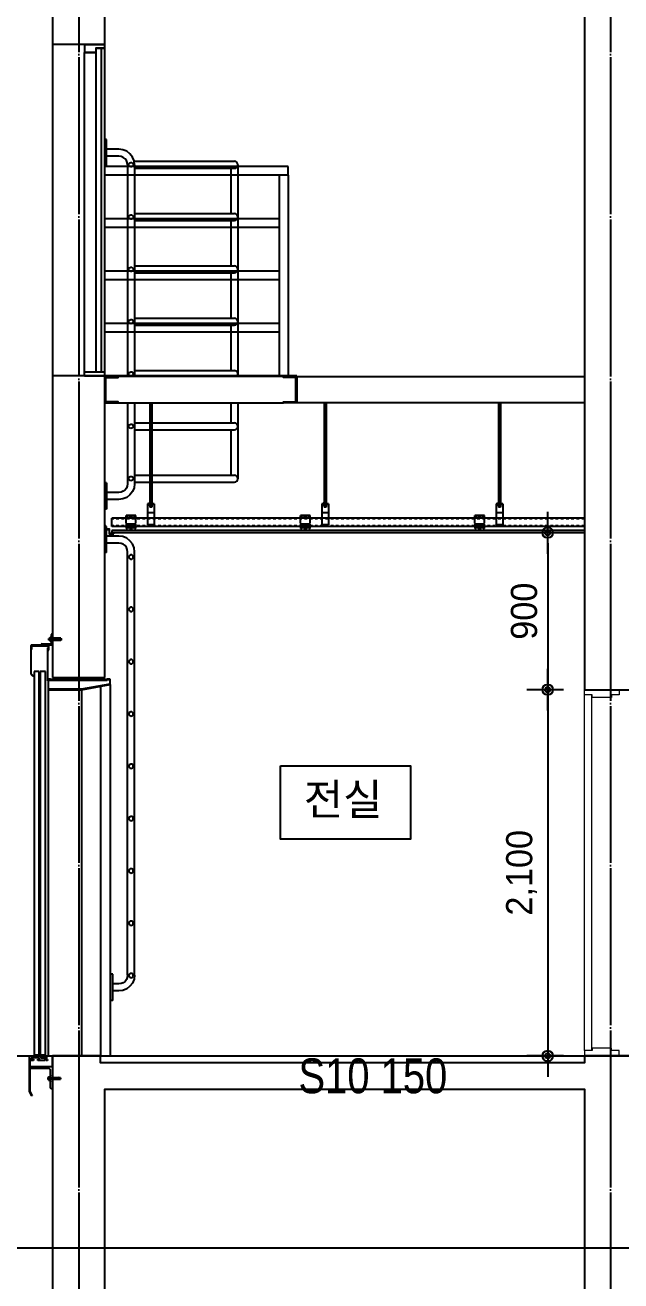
# Model space of a CAD drawing. Header units: millimetres. Extents: x 11948722 to 13111668, y -10771712 to -10232988.
# Drawn here: x 12185975 to 12189392, y -10567453 to -10560252 of the extents above; entities that cross this region are included whole.
import ezdxf
from ezdxf.enums import TextEntityAlignment as Align

# ---------------------------------------------------------------- set-up
doc = ezdxf.new("R2010")
doc.units = ezdxf.units.MM
doc.header["$LTSCALE"] = 150
doc.header["$MEASUREMENT"] = 0
doc.linetypes.add('CEN', pattern=[6.2, 6, -0.1, 0, -0.1])
doc.linetypes.add('HIDDEN', pattern=[2, 1, -1])
doc.layers.get('0').update_dxf_attribs({"linetype": 'CONTINUOUS'})
doc.layers.get('Defpoints').update_dxf_attribs({"color": 117, "linetype": 'CONTINUOUS'})
for name, color, linetype in [('4', 4, 'CONTINUOUS'), ('8', 8, 'CONTINUOUS'), ('A-중심선', 10, 'CEN'), ('CON', 2, 'CONTINUOUS'), ('CON-C', 2, 'CONTINUOUS'), ('ELE-3', 7, 'CONTINUOUS'), ('ELE-8', 8, 'CONTINUOUS'), ('ELE03', 4, 'CONTINUOUS'), ('ELE08', 8, 'CONTINUOUS'), ('ETC', 8, 'CONTINUOUS'), ('FIN', 5, 'CONTINUOUS'), ('revcloud', 1, 'CONTINUOUS'), ('WIN', 4, 'CONTINUOUS'), ('Xref-계단단면도$0$3 dim0', 7, 'CONTINUOUS'), ('Xref-계단단면도$0$TEX', 3, 'CONTINUOUS'), ('Xref-계단단면도$0$TEX-SYM', 3, 'CONTINUOUS')]:
    doc.layers.add(name, color=color, linetype=linetype)
doc.layers.add('Xref-계단단면도$0$A-DOR', color=4, linetype='CONTINUOUS', lineweight=0)
doc.styles.add('A.NARROW', font='ARIALN.TTF')
doc.styles.add('Xref-계단단면도$0$나눔고딕 Se', font='')
doc.styles.add('Xref-계단단면도$0$돋움', font='')
doc.styles.get('Xref-계단단면도$0$나눔고딕 Se').set_extended_font_data('Dotum')
doc.styles.get('Xref-계단단면도$0$돋움').set_extended_font_data('Dotum')
doc.dimstyles.new('Xref-계단단면도$0$A1-100', dxfattribs={"dimtxt": 3, "dimasz": 1, "dimexe": 2, "dimexo": 2, "dimgap": 1, "dimtad": 1, "dimdec": 0, "dimzin": 12, "dimdsep": 46, "dimlunit": 6, "dimtxsty": 'Xref-계단단면도$0$나눔고딕 Se', "dimblk1": 'Xref-계단단면도$0$DIMDOT', "dimblk2": 'Xref-계단단면도$0$DIMDOT', "dimsah": 1, "dimcen": -1, "dimdle": 2, "dimclrd": 256, "dimclre": 256, "dimclrt": 3, "dimadec": 0, "dimazin": 0, "dimtfac": 1, "dimtdec": 0, "dimtix": 1, "dimtmove": 2, "dimatfit": 3, "dimldrblk": 'Xref-계단단면도$0$DIMDOT', "dimfxl": 1, "dimtvp": 1, "dimtolj": 1, "dimtzin": 12, "dimlwd": -1, "dimlwe": -1, "dimarcsym": 0})

# ---------------------------------------------------------------- blocks, each defined once
blk = doc.blocks.new('ELEV-DOOR')
at = {"layer": 'ELE-3'}
for p, q in [((-6, 2420.5), (-6, 2467)), ((-2, 2471), (0, 2471)), ((0, 2471), (0, 2406)), ((-123.5, 2402.5), (-125, 2402.5)), ((-125, 2402.5), (-125, 2239.5)), ((-123.5, 2240.5), (-123.5, 2402.5)), ((-22, 2406), (-122.5, 2406)), ((-122.5, 2406), (-122.5, 2379.5)), ((-122.5, 2379.5), (-118.5, 2379.5)), ((-118.5, 2379.5), (-118.5, 2402)), ((-118.5, 2402), (-26, 2402)), ((-65, 2406), (-65, 2408)), ((0, 2406), (-65, 2406)), ((-61, 2412), (-14.5, 2412)), ((-27, 2390.5), (-29, 2390.5)), ((-29, 2390.5), (-29, 2200)), ((-27, 2200), (-27, 2390.5)), ((-26, 2402), (-26, 2376.5)), ((-26, 2376.5), (-22, 2376.5)), ((-22, 2376.5), (-22, 2406)), ((-125, 2239.5), (-113.5, 2227.5)), ((-112, 2229), (-123.5, 2240.5)), ((-77, 2254), (-106.5, 2254)), ((-106.5, 2254), (-106.5, 56)), ((-77, 56), (-77, 2254)), ((-42, 2254), (-71.5, 2254)), ((-71.5, 2254), (-71.5, 56)), ((-42, 56), (-42, 2254)), ((-113.5, 2227.5), (-112, 2229)), ((-29, 2200), (-27, 2200)), ((-11.5, 2210), (-26, 2210)), ((-26, 2210), (-26, 2150)), ((-23.5, 2152.5), (-23.5, 2207.5)), ((-23.5, 2207.5), (-11.5, 2207.5)), ((312, 2207.5), (-19, 2207.5)), ((-19, 2207.5), (-19, 2205)), ((-19, 2205), (312, 2205)), ((-11.5, 2207.5), (-11.5, 2210)), ((327.5, 2182.1), (165.8, 2152.5)), ((166, 2150), (330, 2180)), ((330, 2210), (312, 2210)), ((312, 2210), (312, 2207.5)), ((312, 2207.5), (327.5, 2207.5)), ((312, 2205), (312, 2207.5)), ((327.5, 2207.5), (327.5, 2182.1)), ((330, 2180), (330, 2210)), ((-26, 2150), (-26, 50)), ((-26, 2150), (166, 2150)), ((165.8, 2152.5), (-23.5, 2152.5)), ((-133, 47), (-130, 50)), ((-133, -154), (-133, 47)), ((-133, 38), (-130, 38)), ((-130, 50), (-122.8, 50)), ((-130, 38), (-130, -153.3)), ((-109.9, 22.9), (-130, 22.9)), ((-122.8, 50), (-122.8, 45.7)), ((-122.8, 45.7), (-116.9, 45.7)), ((-74.8, 39), (-120, 39)), ((-120, 39), (-120, 31.1)), ((-120, 31.1), (-109.9, 31.1)), ((-116.9, 45.7), (-116.9, 50)), ((-116.9, 50), (-111, 50)), ((-111, 50), (-111, 45.7)), ((-111, 45.7), (-105.1, 45.7)), ((-109.9, 31.1), (-109.9, 22.9)), ((-106.5, 56), (-77, 56)), ((-105.1, 45.7), (-105.1, 50)), ((-105.1, 50), (-99.2, 50)), ((-99.2, 50), (-99.2, 45.7)), ((-99.2, 45.7), (-93.3, 45.7)), ((-93.3, 45.7), (-93.3, 50)), ((-93.3, 50), (-87.4, 50)), ((-87.4, 50), (-87.4, 45.7)), ((-87.4, 45.7), (-81.5, 45.7)), ((-84.9, 22.9), (-84.9, 31.1)), ((-84.9, 31.1), (-74.8, 31.1)), ((-44.8, 22.9), (-84.9, 22.9)), ((-81.5, 45.7), (-81.5, 50)), ((-81.5, 50), (-67.8, 50)), ((-74.8, 31.1), (-74.8, 39)), ((-71.5, 56), (-42, 56)), ((-67.8, 50), (-67.8, 39)), ((-67.8, 39), (-49.8, 39)), ((-63.8, 56), (-63.8, 45)), ((-63.8, 45), (-53.8, 45)), ((-53.8, 45), (-53.8, 56)), ((-49.8, 39), (-49.8, 50)), ((-49.8, 50), (0, 50)), ((-39.8, 39), (-44.8, 39)), ((-44.8, 39), (-44.8, 22.9)), ((-39.8, 22.9), (-39.8, 39)), ((-29.7, 22.9), (-39.8, 22.9)), ((-29.7, 44), (-34.7, 44)), ((-34.7, 44), (-34.7, 28.9)), ((-34.7, 28.9), (-29.7, 28.9)), ((-29.7, 50), (-29.7, 44)), ((-29.7, 28.9), (-29.7, 22.9)), ((-119.3, -180), (-133, -154)), ((-130, -153.3), (-116.7, -178.6)), ((-116.7, -178.6), (-119.3, -180))]:
    blk.add_line(p, q, dxfattribs=at)
blk.add_lwpolyline([(0, -10), (0, 50)], dxfattribs=at)
blk.add_lwpolyline([(-130, -10), (0, -10), (0, -140), (-3.5, -140, -0.414214), (-12, -131.5), (-12, -34, 0.414214), (-24, -22), (-121.5, -22, -0.414214), (-130, -13.5)], format="xyb", close=True, dxfattribs=at)
for centre, radius, start, end in [((-2, 2467), 4, 90, 180), ((-61, 2408), 4, 90, 180), ((-14.5, 2420.5), 8.5, 270, 0)]:
    blk.add_arc(centre, radius, start, end, dxfattribs=at)
at = {"layer": 'ELE-8', "linetype": 'HIDDEN'}
for p, q in [((-15, 2448.5), (-16.5, 2447)), ((-7.5, 2448.5), (-15, 2448.5)), ((-7.5, 2425), (-7.5, 2452.5)), ((-6, 2452.5), (-7.5, 2452.5)), ((-7.5, 2429), (-7.5, 2448.5)), ((55, 2438.5), (-28, 2438.5)), ((-16.5, 2443), (-21.5, 2443)), ((-21.5, 2434.5), (-21.5, 2443)), ((-16.5, 2434.5), (-21.5, 2434.5)), ((-16.5, 2430.5), (-16.5, 2447)), ((-14, 2443), (-16.5, 2443)), ((-14, 2434.5), (-16.5, 2434.5)), ((-15, 2429), (-16.5, 2430.5)), ((-7.5, 2443.5), (-15.5, 2443.5)), ((-7.5, 2434), (-15.5, 2434)), ((-7.5, 2429), (-15, 2429)), ((-4, 2443), (-9, 2443)), ((-4, 2434.5), (-9, 2434.5)), ((-6, 2425), (-7.5, 2425)), ((44.5, 2446), (0, 2446)), ((2.5, 2444), (0, 2444)), ((2.5, 2433.5), (0, 2433.5)), ((44.5, 2431.5), (0, 2431.5)), ((5.5, 2443), (0.5, 2443)), ((5.5, 2434.5), (0.5, 2434.5)), ((6, 2431.5), (6, 2431.5)), ((12.5, 2444), (7.5, 2444)), ((13, 2433.5), (7.5, 2433.5)), ((15.5, 2443), (10.5, 2443)), ((15.5, 2434.5), (10.5, 2434.5)), ((22.5, 2444), (17.5, 2444)), ((23, 2433.5), (18, 2433.5)), ((25.5, 2443), (20.5, 2443)), ((25.5, 2434.5), (20.5, 2434.5)), ((31.5, 2444), (27, 2444)), ((32.5, 2433.5), (27.5, 2433.5)), ((35, 2443), (30, 2443)), ((35, 2434.5), (30, 2434.5)), ((38.5, 2444), (36.5, 2444)), ((39, 2443.5), (37, 2443)), ((39, 2434), (37, 2434.5)), ((40, 2433.5), (37.5, 2433.5)), ((42, 2443), (40, 2443)), ((42, 2434.5), (40, 2434.5)), ((42, 2440.5), (42, 2443)), ((42, 2434.5), (42, 2436.5)), ((44.5, 2445), (43, 2444.5)), ((44.5, 2432.5), (43, 2432.5)), ((44.5, 2445.5), (44.5, 2446)), ((46, 2445), (44.5, 2445)), ((44.5, 2445), (44.5, 2445)), ((46, 2432.5), (44.5, 2432.5)), ((44.5, 2432), (44.5, 2432.5)), ((44.5, 2431.5), (44.5, 2431.5)), ((49.5, 2445), (48.5, 2445)), ((49.5, 2432.5), (48.5, 2432.5)), ((49.5, 2441.5), (49.5, 2445)), ((49.5, 2432.5), (49.5, 2435.5)), ((-23.1, -69.4), (-23.1, -89.5)), ((-23.1, -69.4), (-13, -69.4)), ((-13, -94.9), (-13, -63.9)), ((-23.1, -74), (-28.1, -74)), ((-28.1, -74), (-28.1, -84.8)), ((-23.1, -84.8), (-28.1, -84.8)), ((-23.1, -73.3), (-13, -73.3)), ((-23.1, -85.6), (-13, -85.6)), ((-23.1, -89.5), (-13, -89.5)), ((-12, -74.4), (35.1, -74.4)), ((-12, -75.4), (44.1, -75.4)), ((-12, -83.5), (44.1, -83.5)), ((-12, -84.5), (35.1, -84.5)), ((44.1, -75.4), (35.1, -74.4)), ((35.1, -74.4), (35.1, -84.5)), ((44.1, -83.5), (35.1, -84.5)), ((44.1, -75.4), (44.1, -83.5))]:
    blk.add_line(p, q, dxfattribs=at)
at = {"layer": 'ELE-8'}
for p, q in [((274, 2169.8), (274, 50)), ((166, 2150), (166, 50)), ((274, 50), (0, 50))]:
    blk.add_line(p, q, dxfattribs=at)
at = {"layer": 'ELE-8', "linetype": 'HIDDEN'}
for centre, start, end in [((-11, -64.4), 119.66646, 166.36814), ((-11, -94.4), 193.63182, 240.3335)]:
    blk.add_arc(centre, 2.1, start, end, dxfattribs=at)
blk = doc.blocks.new('Xref-계단단면도$0$DIMDOT')
at = {"color": 0}
blk.add_line((-2, 0), (2, 0), dxfattribs=at)
for radius in [0.5, 0.25]:
    blk.add_circle((0, 0), radius, dxfattribs=at)
blk = doc.blocks.new('*D58')
at = {"layer": 'Defpoints', "color": 0, "transparency": 16777216}
for p in [(12189183.2, -10564062.8), (12188972.1, -10566162.8), (12189183.2, -10566162.8)]:
    blk.add_point(p, dxfattribs=at)
at = {"layer": 'Xref-계단단면도$0$3 dim0', "transparency": 16777216}
for p, q in [((12189063.2, -10564062.8), (12188852.1, -10564062.8)), ((12188972.1, -10564122.8), (12188972.1, -10566102.8)), ((12189063.2, -10566162.8), (12188852.1, -10566162.8))]:
    blk.add_line(p, q, dxfattribs=at)
at = {"layer": 'Xref-계단단면도$0$3 dim0', "transparency": 16777216, "xscale": 60, "yscale": 60, "zscale": 60}
for p, rotation in [((12188972.1, -10564062.8), 90), ((12188972.1, -10566162.8), 270)]:
    blk.add_blockref('Xref-계단단면도$0$DIMDOT', p, dxfattribs=dict(at, rotation=rotation))
at = {"layer": 'Xref-계단단면도$0$3 dim0', "color": 3, "transparency": 16777216, "insert": (12188822.5, -10565112.8), "char_height": 150, "attachment_point": 5, "rotation": 90, "style": 'Xref-계단단면도$0$나눔고딕 Se'}
blk.add_mtext('\\A1;2,100', dxfattribs=at)
blk = doc.blocks.new('*D59')
at = {"layer": 'Defpoints', "color": 0, "transparency": 16777216}
for p in [(12189183.2, -10563162.8), (12188972.1, -10564062.8), (12189183.2, -10564062.8)]:
    blk.add_point(p, dxfattribs=at)
at = {"layer": 'Xref-계단단면도$0$3 dim0', "transparency": 16777216}
for p, q in [((12189063.2, -10563162.8), (12188852.1, -10563162.8)), ((12188972.1, -10563222.8), (12188972.1, -10564002.8)), ((12189063.2, -10564062.8), (12188852.1, -10564062.8))]:
    blk.add_line(p, q, dxfattribs=at)
at = {"layer": 'Xref-계단단면도$0$3 dim0', "transparency": 16777216, "xscale": 60, "yscale": 60, "zscale": 60}
for p, rotation in [((12188972.1, -10563162.8), 90), ((12188972.1, -10564062.8), 270)]:
    blk.add_blockref('Xref-계단단면도$0$DIMDOT', p, dxfattribs=dict(at, rotation=rotation))
at = {"layer": 'Xref-계단단면도$0$3 dim0', "color": 3, "transparency": 16777216, "insert": (12188837, -10563612.8), "char_height": 150, "attachment_point": 5, "rotation": 90, "style": 'Xref-계단단면도$0$나눔고딕 Se'}
blk.add_mtext('\\A1;900', dxfattribs=at)
blk = doc.blocks.new('점검사다리ㅁ')
at = {"layer": 'ETC', "color": 251, "linetype": 'Continuous'}
for p, q in [((4633682.9, 1148688.8), (4633673.9, 1148688.8)), ((4633682.9, 1148538.8), (4633682.9, 1148688.8)), ((4633682.9, 1148538.8), (4633673.9, 1148538.8))]:
    blk.add_line(p, q, dxfattribs=at)
at = {"layer": 'ETC', "color": 251}
for p, q in [((4633753.9, 1148633.4), (4633682.9, 1148633.4)), ((4633777.1, 1148630.2), (4633753.9, 1148633.4)), ((4633753.9, 1148593.4), (4633682.9, 1148593.4)), ((4633766.7, 1148591.6), (4633753.9, 1148593.4)), ((4633778.9, 1148586.6), (4633766.7, 1148591.6)), ((4633798.9, 1148621.4), (4633777.1, 1148630.2)), ((4633789.1, 1148578.8), (4633778.9, 1148586.6)), ((4633797.1, 1148568.4), (4633789.1, 1148578.8)), ((4633802.1, 1148556.4), (4633797.1, 1148568.4)), ((4633817.5, 1148607), (4633798.9, 1148621.4)), ((4633831.7, 1148588.4), (4633817.5, 1148607)), ((4633840.7, 1148566.6), (4633831.7, 1148588.4)), ((4633843.9, 1148543.4), (4633840.7, 1148566.6)), ((4633803.9, 1148543.4), (4633802.1, 1148556.4)), ((4633803.9, 1146115), (4633803.9, 1148543.4)), ((4633813.7, 1148520.8), (4633811.7, 1148516)), ((4633811.7, 1148516), (4633811.7, 1148510.8)), ((4633811.7, 1148510.8), (4633813.7, 1148506)), ((4633817.7, 1148524.2), (4633813.7, 1148520.8)), ((4633813.7, 1148506), (4633817.7, 1148502.6)), ((4633822.5, 1148525.8), (4633817.7, 1148524.2)), ((4633817.7, 1148502.6), (4633822.5, 1148501)), ((4633827.7, 1148525.2), (4633822.5, 1148525.8)), ((4633822.5, 1148501), (4633827.7, 1148501.6)), ((4633832.3, 1148522.6), (4633827.7, 1148525.2)), ((4633827.7, 1148501.6), (4633832.3, 1148504.2)), ((4633835.3, 1148518.4), (4633832.3, 1148522.6)), ((4633832.3, 1148504.2), (4633835.3, 1148508.4)), ((4633836.5, 1148513.4), (4633835.3, 1148518.4)), ((4633835.3, 1148508.4), (4633836.5, 1148513.4)), ((4633843.9, 1146115), (4633843.9, 1148543.4)), ((4633813.7, 1148220.8), (4633811.7, 1148216)), ((4633811.7, 1148216), (4633811.7, 1148210.8)), ((4633811.7, 1148210.8), (4633813.7, 1148206)), ((4633817.7, 1148224.2), (4633813.7, 1148220.8)), ((4633813.7, 1148206), (4633817.7, 1148202.6)), ((4633822.5, 1148225.8), (4633817.7, 1148224.2)), ((4633817.7, 1148202.6), (4633822.5, 1148201)), ((4633827.7, 1148225.2), (4633822.5, 1148225.8)), ((4633822.5, 1148201), (4633827.7, 1148201.6)), ((4633832.3, 1148222.6), (4633827.7, 1148225.2)), ((4633827.7, 1148201.6), (4633832.3, 1148204.2)), ((4633835.3, 1148218.4), (4633832.3, 1148222.6)), ((4633832.3, 1148204.2), (4633835.3, 1148208.4)), ((4633836.5, 1148213.4), (4633835.3, 1148218.4)), ((4633835.3, 1148208.4), (4633836.5, 1148213.4)), ((4633813.7, 1147920.8), (4633811.7, 1147916)), ((4633811.7, 1147916), (4633811.7, 1147910.8)), ((4633817.7, 1147924.2), (4633813.7, 1147920.8)), ((4633822.5, 1147925.8), (4633817.7, 1147924.2)), ((4633827.7, 1147925.2), (4633822.5, 1147925.8)), ((4633832.3, 1147922.6), (4633827.7, 1147925.2)), ((4633835.3, 1147918.4), (4633832.3, 1147922.6)), ((4633836.5, 1147913.4), (4633835.3, 1147918.4)), ((4633835.3, 1147908.4), (4633836.5, 1147913.4)), ((4633811.7, 1147910.8), (4633813.7, 1147906)), ((4633813.7, 1147906), (4633817.7, 1147902.6)), ((4633817.7, 1147902.6), (4633822.5, 1147901)), ((4633822.5, 1147901), (4633827.7, 1147901.6)), ((4633827.7, 1147901.6), (4633832.3, 1147904.2)), ((4633832.3, 1147904.2), (4633835.3, 1147908.4)), ((4633822.5, 1147625.8), (4633817.7, 1147624.2)), ((4633827.7, 1147625.2), (4633822.5, 1147625.8)), ((4633832.3, 1147622.6), (4633827.7, 1147625.2)), ((4633813.7, 1147620.8), (4633811.7, 1147616)), ((4633811.7, 1147616), (4633811.7, 1147610.8)), ((4633811.7, 1147610.8), (4633813.7, 1147606)), ((4633817.7, 1147624.2), (4633813.7, 1147620.8)), ((4633813.7, 1147606), (4633817.7, 1147602.6)), ((4633817.7, 1147602.6), (4633822.5, 1147601)), ((4633822.5, 1147601), (4633827.7, 1147601.6)), ((4633827.7, 1147601.6), (4633832.3, 1147604.2)), ((4633835.3, 1147618.4), (4633832.3, 1147622.6)), ((4633832.3, 1147604.2), (4633835.3, 1147608.4)), ((4633836.5, 1147613.4), (4633835.3, 1147618.4)), ((4633835.3, 1147608.4), (4633836.5, 1147613.4)), ((4633813.7, 1147320.8), (4633811.7, 1147316)), ((4633811.7, 1147316), (4633811.7, 1147310.8)), ((4633811.7, 1147310.8), (4633813.7, 1147306)), ((4633817.7, 1147324.2), (4633813.7, 1147320.8)), ((4633813.7, 1147306), (4633817.7, 1147302.6)), ((4633822.5, 1147325.8), (4633817.7, 1147324.2)), ((4633817.7, 1147302.6), (4633822.5, 1147301)), ((4633827.7, 1147325.2), (4633822.5, 1147325.8)), ((4633822.5, 1147301), (4633827.7, 1147301.6)), ((4633832.3, 1147322.6), (4633827.7, 1147325.2)), ((4633827.7, 1147301.6), (4633832.3, 1147304.2)), ((4633835.3, 1147318.4), (4633832.3, 1147322.6)), ((4633832.3, 1147304.2), (4633835.3, 1147308.4)), ((4633836.5, 1147313.4), (4633835.3, 1147318.4)), ((4633835.3, 1147308.4), (4633836.5, 1147313.4)), ((4633813.7, 1147020.8), (4633811.7, 1147016)), ((4633811.7, 1147016), (4633811.7, 1147010.8)), ((4633811.7, 1147010.8), (4633813.7, 1147006)), ((4633817.7, 1147024.2), (4633813.7, 1147020.8)), ((4633813.7, 1147006), (4633817.7, 1147002.6)), ((4633822.5, 1147025.8), (4633817.7, 1147024.2)), ((4633817.7, 1147002.6), (4633822.5, 1147001)), ((4633827.7, 1147025.2), (4633822.5, 1147025.8)), ((4633822.5, 1147001), (4633827.7, 1147001.6)), ((4633832.3, 1147022.6), (4633827.7, 1147025.2)), ((4633827.7, 1147001.6), (4633832.3, 1147004.2)), ((4633835.3, 1147018.4), (4633832.3, 1147022.6)), ((4633832.3, 1147004.2), (4633835.3, 1147008.4)), ((4633836.5, 1147013.4), (4633835.3, 1147018.4)), ((4633835.3, 1147008.4), (4633836.5, 1147013.4)), ((4633813.7, 1146720.8), (4633811.7, 1146716)), ((4633811.7, 1146716), (4633811.7, 1146710.8)), ((4633811.7, 1146710.8), (4633813.7, 1146706)), ((4633817.7, 1146724.2), (4633813.7, 1146720.8)), ((4633813.7, 1146706), (4633817.7, 1146702.6)), ((4633822.5, 1146725.8), (4633817.7, 1146724.2)), ((4633817.7, 1146702.6), (4633822.5, 1146701)), ((4633827.7, 1146725.2), (4633822.5, 1146725.8)), ((4633822.5, 1146701), (4633827.7, 1146701.6)), ((4633832.3, 1146722.6), (4633827.7, 1146725.2)), ((4633827.7, 1146701.6), (4633832.3, 1146704.2)), ((4633835.3, 1146718.4), (4633832.3, 1146722.6)), ((4633832.3, 1146704.2), (4633835.3, 1146708.4)), ((4633836.5, 1146713.4), (4633835.3, 1146718.4)), ((4633835.3, 1146708.4), (4633836.5, 1146713.4)), ((4633813.7, 1146420.8), (4633811.7, 1146416)), ((4633811.7, 1146416), (4633811.7, 1146410.8)), ((4633811.7, 1146410.8), (4633813.7, 1146406)), ((4633817.7, 1146424.2), (4633813.7, 1146420.8)), ((4633813.7, 1146406), (4633817.7, 1146402.6)), ((4633822.5, 1146425.8), (4633817.7, 1146424.2)), ((4633817.7, 1146402.6), (4633822.5, 1146401)), ((4633827.7, 1146425.2), (4633822.5, 1146425.8)), ((4633822.5, 1146401), (4633827.7, 1146401.6)), ((4633832.3, 1146422.6), (4633827.7, 1146425.2)), ((4633827.7, 1146401.6), (4633832.3, 1146404.2)), ((4633835.3, 1146418.4), (4633832.3, 1146422.6)), ((4633832.3, 1146404.2), (4633835.3, 1146408.4)), ((4633836.5, 1146413.4), (4633835.3, 1146418.4)), ((4633835.3, 1146408.4), (4633836.5, 1146413.4)), ((4633803.9, 1146115), (4633802.1, 1146102)), ((4633813.7, 1146120.8), (4633811.7, 1146116)), ((4633811.7, 1146116), (4633811.7, 1146110.8)), ((4633817.7, 1146124.2), (4633813.7, 1146120.8)), ((4633822.5, 1146125.8), (4633817.7, 1146124.2)), ((4633827.7, 1146125.2), (4633822.5, 1146125.8)), ((4633832.3, 1146122.6), (4633827.7, 1146125.2)), ((4633835.3, 1146118.4), (4633832.3, 1146122.6)), ((4633836.5, 1146113.4), (4633835.3, 1146118.4)), ((4633835.3, 1146108.4), (4633836.5, 1146113.4)), ((4633843.9, 1146115), (4633840.7, 1146091.8)), ((4633753.9, 1146065), (4633719.7, 1146065)), ((4633766.7, 1146066.8), (4633753.9, 1146065)), ((4633778.9, 1146071.8), (4633766.7, 1146066.8)), ((4633789.1, 1146079.6), (4633778.9, 1146071.8)), ((4633797.1, 1146090), (4633789.1, 1146079.6)), ((4633802.1, 1146102), (4633797.1, 1146090)), ((4633817.5, 1146051.4), (4633798.9, 1146037)), ((4633811.7, 1146110.8), (4633813.7, 1146106)), ((4633813.7, 1146106), (4633817.7, 1146102.6)), ((4633831.7, 1146070), (4633817.5, 1146051.4)), ((4633817.7, 1146102.6), (4633822.5, 1146101)), ((4633822.5, 1146101), (4633827.7, 1146101.6)), ((4633827.7, 1146101.6), (4633832.3, 1146104.2)), ((4633840.7, 1146091.8), (4633831.7, 1146070)), ((4633832.3, 1146104.2), (4633835.3, 1146108.4)), ((4633753.9, 1146025), (4633719.7, 1146025)), ((4633777.1, 1146028.2), (4633753.9, 1146025)), ((4633798.9, 1146037), (4633777.1, 1146028.2))]:
    blk.add_line(p, q, dxfattribs=at)
blk = doc.blocks.new('비상용elev탈출관련2')
at = {"layer": 'ELE03'}
for p, q in [((4634773.9, 1149552.6), (4633673.9, 1149552.6)), ((4634773.9, 1149547.6), (4633673.9, 1149547.6))]:
    blk.add_line(p, q, dxfattribs=at)
at = {"layer": 'ELE03', "color": 251}
blk.add_line((4633748.9, 1149397.6), (4634698.9, 1149397.6), dxfattribs=at)
at = {"layer": 'ELE08', "color": 252, "ltscale": 10}
for p, q in [((4634723.9, 1150752.6), (4633673.9, 1150752.6)), ((4634723.9, 1150702.6), (4634723.9, 1150752.6)), ((4634723.9, 1150702.6), (4633673.9, 1150702.6)), ((4634673.9, 1150702.6), (4634673.9, 1149552.6)), ((4634723.9, 1150702.6), (4634723.9, 1149552.6)), ((4634673.9, 1150452.6), (4633673.9, 1150452.6)), ((4634673.9, 1150402.6), (4633673.9, 1150402.6)), ((4634673.9, 1150152.6), (4633673.9, 1150152.6)), ((4634673.9, 1150102.6), (4633673.9, 1150102.6)), ((4634673.9, 1149852.6), (4633673.9, 1149852.6)), ((4634673.9, 1149802.6), (4633673.9, 1149802.6))]:
    blk.add_line(p, q, dxfattribs=at)
at = {"layer": 'ETC', "color": 251, "linetype": 'Continuous'}
for p, q in [((4633682.9, 1150907.2), (4633673.9, 1150907.2)), ((4633682.9, 1150757.2), (4633682.9, 1150907.2)), ((4633682.9, 1150757.2), (4633673.9, 1150757.2)), ((4633682.9, 1148938), (4633673.9, 1148938)), ((4633682.9, 1148938), (4633682.9, 1148788)), ((4633682.9, 1148788), (4633673.9, 1148788))]:
    blk.add_line(p, q, dxfattribs=at)
at = {"layer": 'ETC', "color": 251}
for p, q in [((4633753.9, 1150851.8), (4633682.9, 1150851.8)), ((4633753.9, 1150811.8), (4633682.9, 1150811.8)), ((4633777.1, 1150848.6), (4633753.9, 1150851.8)), ((4633766.7, 1150810), (4633753.9, 1150811.8)), ((4633778.9, 1150805), (4633766.7, 1150810)), ((4633798.9, 1150839.8), (4633777.1, 1150848.6)), ((4633789.1, 1150797.2), (4633778.9, 1150805)), ((4633797.1, 1150786.8), (4633789.1, 1150797.2)), ((4633817.5, 1150825.4), (4633798.9, 1150839.8)), ((4633831.7, 1150806.8), (4633817.5, 1150825.4)), ((4633840.7, 1150785), (4633831.7, 1150806.8)), ((4633802.1, 1150774.8), (4633797.1, 1150786.8)), ((4633803.9, 1150761.8), (4633802.1, 1150774.8)), ((4633803.9, 1150761.8), (4633803.9, 1149552.6)), ((4633811.7, 1150766), (4633813.7, 1150770.8)), ((4633811.7, 1150766), (4633813.7, 1150770.8)), ((4633811.7, 1150760.8), (4633811.7, 1150766)), ((4633811.7, 1150760.8), (4633811.7, 1150766)), ((4633813.7, 1150756), (4633811.7, 1150760.8)), ((4633813.7, 1150756), (4633811.7, 1150760.8)), ((4633813.7, 1150770.8), (4633817.7, 1150774.2)), ((4633813.7, 1150770.8), (4633817.7, 1150774.2)), ((4633817.7, 1150752.6), (4633813.7, 1150756)), ((4633817.7, 1150774.2), (4633822.5, 1150775.8)), ((4633817.7, 1150774.2), (4633822.5, 1150775.8)), ((4633822.5, 1150751), (4633817.7, 1150752.6)), ((4633822.5, 1150751), (4633817.7, 1150752.6)), ((4633822.5, 1150775.8), (4633827.7, 1150775.2)), ((4633822.5, 1150775.8), (4633827.7, 1150775.2)), ((4633827.7, 1150751.6), (4633822.5, 1150751)), ((4633827.7, 1150751.6), (4633822.5, 1150751)), ((4633827.7, 1150775.2), (4633832.3, 1150772.6)), ((4633827.7, 1150775.2), (4633832.3, 1150772.6)), ((4633832.3, 1150754.2), (4633827.7, 1150751.6)), ((4633832.3, 1150754.2), (4633827.7, 1150751.6)), ((4633832.3, 1150772.6), (4633835.3, 1150768.4)), ((4633832.3, 1150772.6), (4633835.3, 1150768.4)), ((4633835.3, 1150758.4), (4633832.3, 1150754.2)), ((4633835.3, 1150758.4), (4633832.3, 1150754.2)), ((4633835.3, 1150768.4), (4633836.5, 1150763.4)), ((4633835.3, 1150768.4), (4633836.5, 1150763.4)), ((4633836.5, 1150763.4), (4633835.3, 1150758.4)), ((4633836.5, 1150763.4), (4633835.3, 1150758.4)), ((4633843.9, 1150761.8), (4633840.7, 1150785)), ((4633843.9, 1150782.6), (4634416.4, 1150782.6)), ((4633843.9, 1150761.8), (4633843.9, 1149552.6)), ((4633843.9, 1150742.6), (4634416.4, 1150742.6)), ((4634396.4, 1150742.6), (4634396.4, 1150482.6)), ((4634436.4, 1150762.6), (4634436.4, 1149552.6)), ((4633811.7, 1150466), (4633813.7, 1150470.8)), ((4633811.7, 1150460.8), (4633811.7, 1150466)), ((4633813.7, 1150456), (4633811.7, 1150460.8)), ((4633813.7, 1150470.8), (4633817.7, 1150474.2)), ((4633817.7, 1150452.6), (4633813.7, 1150456)), ((4633817.7, 1150474.2), (4633822.5, 1150475.8)), ((4633822.5, 1150451), (4633817.7, 1150452.6)), ((4633822.5, 1150475.8), (4633827.7, 1150475.2)), ((4633827.7, 1150451.6), (4633822.5, 1150451)), ((4633827.7, 1150475.2), (4633832.3, 1150472.6)), ((4633832.3, 1150454.2), (4633827.7, 1150451.6)), ((4633832.3, 1150472.6), (4633835.3, 1150468.4)), ((4633835.3, 1150458.4), (4633832.3, 1150454.2)), ((4633835.3, 1150468.4), (4633836.5, 1150463.4)), ((4633836.5, 1150463.4), (4633835.3, 1150458.4)), ((4633843.9, 1150482.6), (4634416.4, 1150482.6)), ((4633843.9, 1150442.6), (4634416.4, 1150442.6)), ((4634396.4, 1150442.6), (4634396.4, 1150182.6)), ((4633811.7, 1150166), (4633813.7, 1150170.8)), ((4633811.7, 1150160.8), (4633811.7, 1150166)), ((4633813.7, 1150156), (4633811.7, 1150160.8)), ((4633813.7, 1150170.8), (4633817.7, 1150174.2)), ((4633817.7, 1150152.6), (4633813.7, 1150156)), ((4633817.7, 1150174.2), (4633822.5, 1150175.8)), ((4633822.5, 1150151), (4633817.7, 1150152.6)), ((4633822.5, 1150175.8), (4633827.7, 1150175.2)), ((4633827.7, 1150151.6), (4633822.5, 1150151)), ((4633827.7, 1150175.2), (4633832.3, 1150172.6)), ((4633832.3, 1150154.2), (4633827.7, 1150151.6)), ((4633832.3, 1150172.6), (4633835.3, 1150168.4)), ((4633835.3, 1150158.4), (4633832.3, 1150154.2)), ((4633835.3, 1150168.4), (4633836.5, 1150163.4)), ((4633836.5, 1150163.4), (4633835.3, 1150158.4)), ((4633843.9, 1150182.6), (4634416.4, 1150182.6)), ((4633843.9, 1150142.6), (4634416.4, 1150142.6)), ((4634396.4, 1150142.6), (4634396.4, 1149882.6)), ((4633811.7, 1149866), (4633813.7, 1149870.8)), ((4633811.7, 1149860.8), (4633811.7, 1149866)), ((4633813.7, 1149856), (4633811.7, 1149860.8)), ((4633813.7, 1149870.8), (4633817.7, 1149874.2)), ((4633817.7, 1149874.2), (4633822.5, 1149875.8)), ((4633822.5, 1149875.8), (4633827.7, 1149875.2)), ((4633827.7, 1149875.2), (4633832.3, 1149872.6)), ((4633832.3, 1149872.6), (4633835.3, 1149868.4)), ((4633835.3, 1149858.4), (4633832.3, 1149854.2)), ((4633835.3, 1149868.4), (4633836.5, 1149863.4)), ((4633836.5, 1149863.4), (4633835.3, 1149858.4)), ((4633843.9, 1149882.6), (4634416.4, 1149882.6)), ((4633817.7, 1149852.6), (4633813.7, 1149856)), ((4633822.5, 1149851), (4633817.7, 1149852.6)), ((4633827.7, 1149851.6), (4633822.5, 1149851)), ((4633832.3, 1149854.2), (4633827.7, 1149851.6)), ((4633843.9, 1149842.6), (4634416.4, 1149842.6)), ((4634396.4, 1149842.6), (4634396.4, 1149582.6)), ((4633811.7, 1149566), (4633813.7, 1149570.8)), ((4633813.7, 1149570.8), (4633817.7, 1149574.2)), ((4633817.7, 1149574.2), (4633822.5, 1149575.8)), ((4633822.5, 1149575.8), (4633827.7, 1149575.2)), ((4633827.7, 1149575.2), (4633832.3, 1149572.6)), ((4633832.3, 1149572.6), (4633835.3, 1149568.4)), ((4633843.9, 1149582.6), (4634416.4, 1149582.6)), ((4633811.7, 1149560.8), (4633811.7, 1149566)), ((4633813.7, 1149556), (4633811.7, 1149560.8)), ((4633817.7, 1149552.6), (4633813.7, 1149556)), ((4633822.5, 1149551), (4633817.7, 1149552.6)), ((4633827.7, 1149551.6), (4633822.5, 1149551)), ((4633832.3, 1149554.2), (4633827.7, 1149551.6)), ((4633835.3, 1149558.4), (4633832.3, 1149554.2)), ((4633835.3, 1149568.4), (4633836.5, 1149563.4)), ((4633836.5, 1149563.4), (4633835.3, 1149558.4)), ((4633803.9, 1149397.6), (4633803.9, 1148933.4)), ((4633843.9, 1149397.6), (4633843.9, 1148933.4)), ((4634396.4, 1149397.6), (4634396.4, 1149282.6)), ((4634436.4, 1149397.6), (4634436.4, 1148962.6)), ((4633843.9, 1149282.6), (4634416.4, 1149282.6)), ((4633811.7, 1149266), (4633813.7, 1149270.8)), ((4633811.7, 1149260.8), (4633811.7, 1149266)), ((4633813.7, 1149256), (4633811.7, 1149260.8)), ((4633813.7, 1149270.8), (4633817.7, 1149274.2)), ((4633817.7, 1149252.6), (4633813.7, 1149256)), ((4633817.7, 1149274.2), (4633822.5, 1149275.8)), ((4633822.5, 1149251), (4633817.7, 1149252.6)), ((4633822.5, 1149275.8), (4633827.7, 1149275.2)), ((4633827.7, 1149251.6), (4633822.5, 1149251)), ((4633827.7, 1149275.2), (4633832.3, 1149272.6)), ((4633832.3, 1149254.2), (4633827.7, 1149251.6)), ((4633832.3, 1149272.6), (4633835.3, 1149268.4)), ((4633835.3, 1149258.4), (4633832.3, 1149254.2)), ((4633835.3, 1149268.4), (4633836.5, 1149263.4)), ((4633836.5, 1149263.4), (4633835.3, 1149258.4)), ((4633843.9, 1149242.6), (4634416.4, 1149242.6)), ((4634396.4, 1149242.6), (4634396.4, 1148982.6)), ((4633803.9, 1148933.4), (4633802.1, 1148920.4)), ((4633811.7, 1148966), (4633813.7, 1148970.8)), ((4633811.7, 1148960.8), (4633811.7, 1148966)), ((4633813.7, 1148956), (4633811.7, 1148960.8)), ((4633813.7, 1148970.8), (4633817.7, 1148974.2)), ((4633817.7, 1148952.6), (4633813.7, 1148956)), ((4633817.7, 1148974.2), (4633822.5, 1148975.8)), ((4633822.5, 1148951), (4633817.7, 1148952.6)), ((4633822.5, 1148975.8), (4633827.7, 1148975.2)), ((4633827.7, 1148951.6), (4633822.5, 1148951)), ((4633827.7, 1148975.2), (4633832.3, 1148972.6)), ((4633832.3, 1148954.2), (4633827.7, 1148951.6)), ((4633832.3, 1148972.6), (4633835.3, 1148968.4)), ((4633835.3, 1148958.4), (4633832.3, 1148954.2)), ((4633835.3, 1148968.4), (4633836.5, 1148963.4)), ((4633836.5, 1148963.4), (4633835.3, 1148958.4)), ((4633843.9, 1148933.4), (4633840.7, 1148910.2)), ((4633843.9, 1148982.6), (4634416.4, 1148982.6)), ((4633843.9, 1148942.6), (4634416.4, 1148942.6)), ((4633753.9, 1148883.4), (4633682.9, 1148883.4)), ((4633766.7, 1148885.2), (4633753.9, 1148883.4)), ((4633778.9, 1148890.2), (4633766.7, 1148885.2)), ((4633798.9, 1148855.4), (4633777.1, 1148846.6)), ((4633789.1, 1148898), (4633778.9, 1148890.2)), ((4633797.1, 1148908.4), (4633789.1, 1148898)), ((4633802.1, 1148920.4), (4633797.1, 1148908.4)), ((4633817.5, 1148869.8), (4633798.9, 1148855.4)), ((4633831.7, 1148888.4), (4633817.5, 1148869.8)), ((4633840.7, 1148910.2), (4633831.7, 1148888.4)), ((4633753.9, 1148843.4), (4633682.9, 1148843.4)), ((4633777.1, 1148846.6), (4633753.9, 1148843.4))]:
    blk.add_line(p, q, dxfattribs=at)
at = {"layer": 'ETC', "color": 7}
for points in [[(4633748.9, 1149547.6), (4633673.9, 1149547.6), (4633673.9, 1149397.6), (4633748.9, 1149397.6), (4633748.9, 1149402.6), (4633678.9, 1149402.6), (4633678.9, 1149542.6), (4633748.9, 1149542.6), (4633748.9, 1149547.6)], [(4634698.9, 1149547.6), (4634773.9, 1149547.6), (4634773.9, 1149397.6), (4634698.9, 1149397.6), (4634698.9, 1149402.6), (4634768.9, 1149402.6), (4634768.9, 1149542.6), (4634698.9, 1149542.6), (4634698.9, 1149547.6)]]:
    blk.add_lwpolyline(points, dxfattribs=at)
at = {"layer": 'ETC', "color": 251}
for centre, start in [((4634416.4, 1150762.6), 270), ((4634416.4, 1150462.6), 270), ((4634416.4, 1150162.6), 270), ((4634416.4, 1149862.6), 270), ((4634416.4, 1149562.6), 329.83875), ((4634416.4, 1149262.6), 270), ((4634416.4, 1148962.6), 270)]:
    blk.add_arc(centre, 20, start, 90, dxfattribs=at)

msp = doc.modelspace()

# ---------------------------------------------------------------- linework, layer by layer
at = {"layer": '4', "ltscale": 0.1}
msp.add_lwpolyline([(12186482.6, -10563168.8), (12186482.6, -10563162.8), (12186481.6, -10563162.8), (12186481.6, -10563167.8), (12186458.6, -10563167.8), (12186458.6, -10563142.8), (12186433.6, -10563142.8), (12186433.6, -10563118.8), (12186432.6, -10563118.8), (12186432.6, -10563143.8), (12186457.6, -10563143.8), (12186457.6, -10563168.8), (12186482.6, -10563168.8)], dxfattribs=at)
at = {"layer": '8'}
for p, q in [((12186690.6, -10562417.8), (12186690.6, -10562994)), ((12186701.9, -10562417.8), (12186701.9, -10562994)), ((12187690.6, -10562417.8), (12187690.6, -10562994)), ((12187701.9, -10562417.8), (12187701.9, -10562994)), ((12188690.6, -10562417.8), (12188690.6, -10562994)), ((12188701.9, -10562417.8), (12188701.9, -10562994)), ((12186677.5, -10562997.8), (12186677.5, -10563116.5)), ((12186715, -10562997.8), (12186677.5, -10562997.8)), ((12186715, -10563001.5), (12186677.5, -10563001.5)), ((12186707.5, -10562994), (12186685, -10562994)), ((12186685, -10562994), (12186685, -10562997.8)), ((12186685, -10563001.5), (12186685, -10563005.3)), ((12186707.5, -10563005.3), (12186685, -10563005.3)), ((12186688.7, -10562994), (12186688.7, -10562997.8)), ((12186688.7, -10563001.5), (12186688.7, -10563005.3)), ((12186701.9, -10562989), (12186690.6, -10562989)), ((12186701.9, -10562991.5), (12186690.6, -10562991.5)), ((12186690.6, -10563005.3), (12186690.6, -10563016.5)), ((12186701.9, -10563006.5), (12186690.6, -10563006.5)), ((12186701.9, -10563009), (12186690.6, -10563009)), ((12186701.9, -10563011.5), (12186690.6, -10563011.5)), ((12186701.9, -10563014), (12186690.6, -10563014)), ((12186701.9, -10563014), (12186690.6, -10563014)), ((12186701.9, -10563016.5), (12186690.6, -10563016.5)), ((12186701.9, -10563005.3), (12186701.9, -10563016.5)), ((12186703.7, -10562994), (12186703.7, -10562997.8)), ((12186703.7, -10563001.5), (12186703.7, -10563005.3)), ((12186707.5, -10562994), (12186707.5, -10562997.8)), ((12186707.5, -10563001.5), (12186707.5, -10563005.3)), ((12186715, -10562997.8), (12186715, -10563116.5)), ((12187677.5, -10562997.8), (12187677.5, -10563116.5)), ((12187715, -10562997.8), (12187677.5, -10562997.8)), ((12187715, -10563001.5), (12187677.5, -10563001.5)), ((12187707.5, -10562994), (12187685, -10562994)), ((12187685, -10562994), (12187685, -10562997.8)), ((12187685, -10563001.5), (12187685, -10563005.3)), ((12187707.5, -10563005.3), (12187685, -10563005.3)), ((12187688.7, -10562994), (12187688.7, -10562997.8)), ((12187688.7, -10563001.5), (12187688.7, -10563005.3)), ((12187701.9, -10562989), (12187690.6, -10562989)), ((12187701.9, -10562991.5), (12187690.6, -10562991.5)), ((12187690.6, -10563005.3), (12187690.6, -10563016.5)), ((12187701.9, -10563006.5), (12187690.6, -10563006.5)), ((12187701.9, -10563009), (12187690.6, -10563009)), ((12187701.9, -10563011.5), (12187690.6, -10563011.5)), ((12187701.9, -10563014), (12187690.6, -10563014)), ((12187701.9, -10563014), (12187690.6, -10563014)), ((12187701.9, -10563016.5), (12187690.6, -10563016.5)), ((12187701.9, -10563005.3), (12187701.9, -10563016.5)), ((12187703.7, -10562994), (12187703.7, -10562997.8)), ((12187703.7, -10563001.5), (12187703.7, -10563005.3)), ((12187707.5, -10562994), (12187707.5, -10562997.8)), ((12187707.5, -10563001.5), (12187707.5, -10563005.3)), ((12187715, -10562997.8), (12187715, -10563116.5)), ((12188677.5, -10562997.8), (12188677.5, -10563116.5)), ((12188715, -10562997.8), (12188677.5, -10562997.8)), ((12188715, -10563001.5), (12188677.5, -10563001.5)), ((12188707.5, -10562994), (12188685, -10562994)), ((12188685, -10562994), (12188685, -10562997.8)), ((12188685, -10563001.5), (12188685, -10563005.3)), ((12188707.5, -10563005.3), (12188685, -10563005.3)), ((12188688.7, -10562994), (12188688.7, -10562997.8)), ((12188688.7, -10563001.5), (12188688.7, -10563005.3)), ((12188701.9, -10562989), (12188690.6, -10562989)), ((12188701.9, -10562991.5), (12188690.6, -10562991.5)), ((12188690.6, -10563005.3), (12188690.6, -10563016.5)), ((12188701.9, -10563006.5), (12188690.6, -10563006.5)), ((12188701.9, -10563009), (12188690.6, -10563009)), ((12188701.9, -10563011.5), (12188690.6, -10563011.5)), ((12188701.9, -10563014), (12188690.6, -10563014)), ((12188701.9, -10563014), (12188690.6, -10563014)), ((12188701.9, -10563016.5), (12188690.6, -10563016.5)), ((12188701.9, -10563005.3), (12188701.9, -10563016.5)), ((12188703.7, -10562994), (12188703.7, -10562997.8)), ((12188703.7, -10563001.5), (12188703.7, -10563005.3)), ((12188707.5, -10562994), (12188707.5, -10562997.8)), ((12188707.5, -10563001.5), (12188707.5, -10563005.3)), ((12188715, -10562997.8), (12188715, -10563116.5)), ((12186610.3, -10563064), (12186554, -10563064)), ((12186554, -10563107.8), (12186554, -10563064)), ((12186610.3, -10563066.5), (12186554, -10563066.5)), ((12186557.6, -10563075.3), (12186554, -10563075.3)), ((12186562.8, -10563075.3), (12186559, -10563075.3)), ((12186562.8, -10563069.4), (12186562.8, -10563064)), ((12186562.8, -10563075.3), (12186562.8, -10563071.1)), ((12186577.8, -10563069.4), (12186577.8, -10563064)), ((12186577.8, -10563075.3), (12186577.8, -10563071.1)), ((12186581.8, -10563075.3), (12186577.8, -10563075.3)), ((12186586.5, -10563075.3), (12186583.5, -10563075.3)), ((12186586.5, -10563069.4), (12186586.5, -10563064)), ((12186586.5, -10563075.3), (12186586.5, -10563071.1)), ((12186601.5, -10563069.4), (12186601.5, -10563064)), ((12186601.5, -10563075.3), (12186601.5, -10563071.1)), ((12186604.5, -10563075.3), (12186601.5, -10563075.3)), ((12186610.3, -10563075.3), (12186606.6, -10563075.3)), ((12186610.3, -10563107.8), (12186610.3, -10563064)), ((12186715, -10563047.8), (12186677.5, -10563047.8)), ((12187610.3, -10563064), (12187554, -10563064)), ((12187554, -10563107.8), (12187554, -10563064)), ((12187610.3, -10563066.5), (12187554, -10563066.5)), ((12187557.6, -10563075.3), (12187554, -10563075.3)), ((12187562.8, -10563075.3), (12187559, -10563075.3)), ((12187562.8, -10563069.4), (12187562.8, -10563064)), ((12187562.8, -10563075.3), (12187562.8, -10563071.1)), ((12187577.8, -10563069.4), (12187577.8, -10563064)), ((12187577.8, -10563075.3), (12187577.8, -10563071.1)), ((12187581.8, -10563075.3), (12187577.8, -10563075.3)), ((12187586.5, -10563075.3), (12187583.5, -10563075.3)), ((12187586.5, -10563069.4), (12187586.5, -10563064)), ((12187586.5, -10563075.3), (12187586.5, -10563071.1)), ((12187601.5, -10563069.4), (12187601.5, -10563064)), ((12187601.5, -10563075.3), (12187601.5, -10563071.1)), ((12187604.5, -10563075.3), (12187601.5, -10563075.3)), ((12187610.3, -10563075.3), (12187606.6, -10563075.3)), ((12187610.3, -10563107.8), (12187610.3, -10563064)), ((12187715, -10563047.8), (12187677.5, -10563047.8)), ((12188610.3, -10563064), (12188554, -10563064)), ((12188554, -10563107.8), (12188554, -10563064)), ((12188610.3, -10563066.5), (12188554, -10563066.5)), ((12188557.6, -10563075.3), (12188554, -10563075.3)), ((12188562.8, -10563075.3), (12188559, -10563075.3)), ((12188562.8, -10563069.4), (12188562.8, -10563064)), ((12188562.8, -10563075.3), (12188562.8, -10563071.1)), ((12188577.8, -10563069.4), (12188577.8, -10563064)), ((12188577.8, -10563075.3), (12188577.8, -10563071.1)), ((12188581.8, -10563075.3), (12188577.8, -10563075.3)), ((12188586.5, -10563075.3), (12188583.5, -10563075.3)), ((12188586.5, -10563069.4), (12188586.5, -10563064)), ((12188586.5, -10563075.3), (12188586.5, -10563071.1)), ((12188601.5, -10563069.4), (12188601.5, -10563064)), ((12188601.5, -10563075.3), (12188601.5, -10563071.1)), ((12188604.5, -10563075.3), (12188601.5, -10563075.3)), ((12188610.3, -10563075.3), (12188606.6, -10563075.3)), ((12188610.3, -10563107.8), (12188610.3, -10563064)), ((12188715, -10563047.8), (12188677.5, -10563047.8)), ((12186560.3, -10563114), (12186554, -10563107.8)), ((12186554, -10563114), (12186554, -10563137.8)), ((12186560.3, -10563114), (12186554, -10563114)), ((12186554, -10563137.8), (12186561.5, -10563137.8)), ((12186556.5, -10563116.5), (12186556.5, -10563135.3)), ((12186560.3, -10563116.5), (12186556.5, -10563116.5)), ((12186607.8, -10563124), (12186556.5, -10563124)), ((12186556.5, -10563135.3), (12186559.4, -10563135.3)), ((12186604, -10563114), (12186560.3, -10563114)), ((12186560.3, -10563116.5), (12186560.3, -10563114)), ((12186574, -10563137.8), (12186590.3, -10563137.8)), ((12186576.1, -10563135.3), (12186588.1, -10563135.3)), ((12186602.8, -10563137.8), (12186610.3, -10563137.8)), ((12186604, -10563114), (12186610.3, -10563107.8)), ((12186610.3, -10563114), (12186604, -10563114)), ((12186604, -10563116.5), (12186604, -10563114)), ((12186607.8, -10563116.5), (12186604, -10563116.5)), ((12186604.9, -10563135.3), (12186607.8, -10563135.3)), ((12186607.8, -10563135.3), (12186607.8, -10563116.5)), ((12186610.3, -10563137.8), (12186610.3, -10563114)), ((12186715, -10563116.5), (12186677.5, -10563116.5)), ((12187560.3, -10563114), (12187554, -10563107.8)), ((12187554, -10563114), (12187554, -10563137.8)), ((12187560.3, -10563114), (12187554, -10563114)), ((12187554, -10563137.8), (12187561.5, -10563137.8)), ((12187556.5, -10563116.5), (12187556.5, -10563135.3)), ((12187560.3, -10563116.5), (12187556.5, -10563116.5)), ((12187607.8, -10563124), (12187556.5, -10563124)), ((12187556.5, -10563135.3), (12187559.4, -10563135.3)), ((12187604, -10563114), (12187560.3, -10563114)), ((12187560.3, -10563116.5), (12187560.3, -10563114)), ((12187574, -10563137.8), (12187590.3, -10563137.8)), ((12187576.1, -10563135.3), (12187588.1, -10563135.3)), ((12187602.8, -10563137.8), (12187610.3, -10563137.8)), ((12187604, -10563114), (12187610.3, -10563107.8)), ((12187610.3, -10563114), (12187604, -10563114)), ((12187604, -10563116.5), (12187604, -10563114)), ((12187607.8, -10563116.5), (12187604, -10563116.5)), ((12187604.9, -10563135.3), (12187607.8, -10563135.3)), ((12187607.8, -10563135.3), (12187607.8, -10563116.5)), ((12187610.3, -10563137.8), (12187610.3, -10563114)), ((12187715, -10563116.5), (12187677.5, -10563116.5)), ((12188560.3, -10563114), (12188554, -10563107.8)), ((12188554, -10563114), (12188554, -10563137.8)), ((12188560.3, -10563114), (12188554, -10563114)), ((12188554, -10563137.8), (12188561.5, -10563137.8)), ((12188556.5, -10563116.5), (12188556.5, -10563135.3)), ((12188560.3, -10563116.5), (12188556.5, -10563116.5)), ((12188607.8, -10563124), (12188556.5, -10563124)), ((12188556.5, -10563135.3), (12188559.4, -10563135.3)), ((12188604, -10563114), (12188560.3, -10563114)), ((12188560.3, -10563116.5), (12188560.3, -10563114)), ((12188574, -10563137.8), (12188590.3, -10563137.8)), ((12188576.1, -10563135.3), (12188588.1, -10563135.3)), ((12188602.8, -10563137.8), (12188610.3, -10563137.8)), ((12188604, -10563114), (12188610.3, -10563107.8)), ((12188604, -10563116.5), (12188604, -10563114)), ((12188610.3, -10563114), (12188604, -10563114)), ((12188607.8, -10563116.5), (12188604, -10563116.5)), ((12188604.9, -10563135.3), (12188607.8, -10563135.3)), ((12188607.8, -10563135.3), (12188607.8, -10563116.5)), ((12188610.3, -10563137.8), (12188610.3, -10563114)), ((12188715, -10563116.5), (12188677.5, -10563116.5))]:
    msp.add_line(p, q, dxfattribs=at)
at = {"layer": '8', "linetype": 'HIDDEN', "ltscale": 0.1}
for p, q in [((12189182.6, -10563082.8), (12186471.6, -10563082.8)), ((12189182.6, -10563122.8), (12186471.6, -10563122.8))]:
    msp.add_line(p, q, dxfattribs=at)
at = {"layer": '8'}
for centre, radius, start, end in [((12186567.8, -10563137.8), 8.75, 16.60155, 163.39845), ((12186567.8, -10563137.8), 6.25, 0, 180), ((12186596.5, -10563137.8), 8.75, 16.60155, 163.39845), ((12186596.5, -10563137.8), 6.25, 0, 180), ((12187567.8, -10563137.8), 8.75, 16.60155, 163.39845), ((12187567.8, -10563137.8), 6.25, 0, 180), ((12187596.5, -10563137.8), 8.75, 16.60155, 163.39845), ((12187596.5, -10563137.8), 6.25, 0, 180), ((12188567.8, -10563137.8), 8.75, 16.60155, 163.39845), ((12188567.8, -10563137.8), 6.25, 0, 180), ((12188596.5, -10563137.8), 8.75, 16.60155, 163.39845), ((12188596.5, -10563137.8), 6.25, 0, 180)]:
    msp.add_arc(centre, radius, start, end, dxfattribs=at)
at = {"layer": 'A-중심선'}
for p, q in [((12186282.6, -10528812.8), (12186282.6, -10580443.8)), ((12189332.6, -10528812.8), (12189332.6, -10580443.8))]:
    msp.add_line(p, q, dxfattribs=at)
at = {"layer": 'A-중심선', "linetype": 'ByBlock', "ltscale": 0.5}
for p, q in [((12177087.3, -10566162.8), (12194713.3, -10566162.8)), ((12177087.3, -10567262.8), (12194713.3, -10567262.8))]:
    msp.add_line(p, q, dxfattribs=at)
at = {"layer": 'CON'}
for p, q in [((12186432.6, -10560362.8), (12186132.6, -10560362.8)), ((12186432.6, -10562262.8), (12186132.6, -10562262.8))]:
    msp.add_line(p, q, dxfattribs=at)
at = {"layer": 'CON', "color": 251}
msp.add_line((12186132.6, -10560362.8), (12186132.6, -10562262.8), dxfattribs=at)
at = {"layer": 'CON-C'}
for p, q in [((12186132.6, -10556162.8), (12186132.6, -10563992.8)), ((12186432.6, -10563992.8), (12186432.6, -10556352.8)), ((12189182.6, -10556352.8), (12189182.6, -10564062.8)), ((12186132.6, -10563992.8), (12186432.6, -10563992.8)), ((12189182.6, -10564062.8), (12189482.6, -10564062.8))]:
    msp.add_line(p, q, dxfattribs=at)
msp.add_lwpolyline([(12189482.6, -10566162.8), (12189182.6, -10566162.8), (12189182.6, -10566202.8), (12186406.6, -10566202.8), (12186406.6, -10566162.8), (12186132.6, -10566162.8), (12186132.6, -10573992.8), (12186432.6, -10573992.8), (12186432.6, -10566352.8), (12189182.6, -10566352.8), (12189182.6, -10574062.8), (12189482.6, -10574062.8)], close=True, dxfattribs=at)
at = {"layer": 'ELE-3'}
for p, q in [((12189182.6, -10562267.8), (12187532.6, -10562267.8)), ((12189182.6, -10562417.8), (12187532.6, -10562417.8))]:
    msp.add_line(p, q, dxfattribs=at)
at = {"layer": 'ETC', "color": 251, "linetype": 'Continuous'}
for p, q in [((12186478.3, -10565694.9), (12186462.6, -10565694.9)), ((12186478.3, -10565844.9), (12186478.3, -10565694.9)), ((12186478.3, -10565844.9), (12186462.6, -10565844.9))]:
    msp.add_line(p, q, dxfattribs=at)
at = {"layer": 'FIN', "color": 8}
for p, q in [((12186471.6, -10563126.5), (12186471.6, -10563079)), ((12189182.6, -10563079), (12186471.6, -10563079)), ((12189182.6, -10563126.5), (12186471.6, -10563126.5))]:
    msp.add_line(p, q, dxfattribs=at)
at = {"layer": 'FIN', "color": 150}
for p, q in [((12189182.6, -10563150.3), (12186471.6, -10563150.3)), ((12189182.6, -10563162.8), (12186471.6, -10563162.8))]:
    msp.add_line(p, q, dxfattribs=at)
at = {"layer": 'FIN', "color": 150, "flags": 128}
msp.add_lwpolyline([(12186471.6, -10563150.3), (12186471.6, -10563162.8)], dxfattribs=at)
at = {"layer": 'revcloud', "color": 5, "ltscale": 1200}
msp.add_line((12186462.6, -10564032.8), (12186462.6, -10566162.8), dxfattribs=at)
at = {"layer": 'WIN'}
for p, q in [((12186431.6, -10560365.7), (12186316.1, -10560365.7)), ((12186348.1, -10560362.8), (12186348.1, -10560363.8)), ((12186402.2, -10560362.8), (12186402.2, -10560363.8)), ((12186382.6, -10562241.1), (12186382.6, -10560383.6)), ((12186412.6, -10562241.1), (12186412.6, -10560383.6)), ((12186315.1, -10562262.8), (12186315.1, -10562241.1)), ((12186382.6, -10562241.1), (12186315.1, -10562241.1)), ((12186315.1, -10562262.8), (12186432.6, -10562262.8)), ((12186315.2, -10562242.1), (12186316.1, -10562242.1)), ((12186381.6, -10562242.1), (12186315.2, -10562242.1)), ((12186316.1, -10562261.8), (12186316.1, -10562242.1)), ((12186316.1, -10562261.8), (12186431.6, -10562261.8)), ((12186431.6, -10562242.1), (12186381.6, -10562242.1)), ((12186432.6, -10562241.1), (12186382.6, -10562241.1)), ((12186431.6, -10562261.8), (12186431.6, -10562242.1)), ((12186432.6, -10562262.8), (12186432.6, -10562241.1))]:
    msp.add_line(p, q, dxfattribs=at)
at = {"layer": 'WIN', "color": 9}
for p, q in [((12186315.1, -10562241.1), (12186315.1, -10560408.3)), ((12186432.6, -10562241.1), (12186432.6, -10560383.6))]:
    msp.add_line(p, q, dxfattribs=at)
at = {"layer": 'WIN'}
for points in [[(12186348.1, -10560362.8), (12186315.1, -10560362.8), (12186315.1, -10560383.6), (12186315.1, -10560383.6), (12186315.1, -10560408.3), (12186382.6, -10560408.3), (12186382.6, -10560383.6), (12186432.6, -10560383.6), (12186432.6, -10560362.8), (12186432.6, -10560362.8)], [(12186432.6, -10560362.8), (12186402.2, -10560362.8)]]:
    msp.add_lwpolyline(points, dxfattribs=at)
msp.add_lwpolyline([(12186431.6, -10560363.8), (12186316.1, -10560363.8), (12186316.1, -10560382.6), (12186316.1, -10560382.6), (12186316.1, -10560407.3), (12186381.6, -10560407.3), (12186381.6, -10560382.6), (12186431.6, -10560382.6)], close=True, dxfattribs=at)
at = {"layer": 'Xref-계단단면도$0$A-DOR'}
for points in [[(12189182.6, -10564062.8), (12189382.6, -10564062.8), (12189382.6, -10564092.8), (12189337.6, -10564092.8), (12189337.6, -10564107.8), (12189227.6, -10564107.8), (12189227.6, -10564092.8), (12189182.6, -10564092.8)], [(12189182.6, -10566162.8), (12189382.6, -10566162.8), (12189382.6, -10566132.8), (12189337.6, -10566132.8), (12189337.6, -10566117.8), (12189227.6, -10566117.8), (12189227.6, -10566132.8), (12189182.6, -10566132.8)]]:
    msp.add_lwpolyline(points, close=True, dxfattribs=at)
for points in [[(12189182.6, -10566132.8), (12189182.6, -10564092.8)], [(12189222.6, -10564092.8), (12189222.6, -10566132.8)]]:
    msp.add_lwpolyline(points, dxfattribs=at)
at = {"layer": 'Xref-계단단면도$0$TEX-SYM'}
msp.add_lwpolyline([(12187440.3, -10564499.4), (12188184.7, -10564499.4), (12188184.7, -10564919.4), (12187440.3, -10564919.4)], close=True, dxfattribs=at)

# ---------------------------------------------------------------- block references
at = {"layer": 'CON'}
for name in ['비상용elev탈출관련2', '점검사다리ㅁ']:
    msp.add_blockref(name, (7552758.7, -11711815.3), dxfattribs=at)
at = {"layer": 'ELE-3'}
msp.add_blockref('ELEV-DOOR', (12186132.6, -10566212.8), dxfattribs=at)

# ---------------------------------------------------------------- texts
at = {"layer": 'Defpoints', "style": 'A.NARROW'}
msp.add_text('S10 150', height=200, dxfattribs=at).set_placement((12187542.6, -10566277.2), align=Align.MIDDLE_LEFT)
at = {"layer": 'Xref-계단단면도$0$TEX', "style": 'Xref-계단단면도$0$돋움'}
msp.add_text('전실', height=180, dxfattribs=at).set_placement((12187573.1, -10564691.3), align=Align.MIDDLE_LEFT)

# ---------------------------------------------------------------- dimensions: what is measured, and where the dimension line sits
at = {"layer": 'Xref-계단단면도$0$3 dim0'}
for base, p1, p2, picture, middle in [((12188972.1, -10564062.8), (12189183.2, -10563162.8), (12189183.2, -10564062.8), '*D59', (12188837, -10563612.8)), ((12188972.1, -10566162.8), (12189183.2, -10564062.8), (12189183.2, -10566162.8), '*D58', (12188822.5, -10565112.8))]:
    dim = msp.add_linear_dim(base=base, p1=p1, p2=p2, angle=270, dimstyle='Xref-계단단면도$0$A1-100', override={"dimscale": 60, "dimtxt": 2.5}, dxfattribs=at)
    dim.commit()
    dim.dimension.update_dxf_attribs({"geometry": picture, "text_midpoint": middle})

doc.saveas('drawing.dxf')
